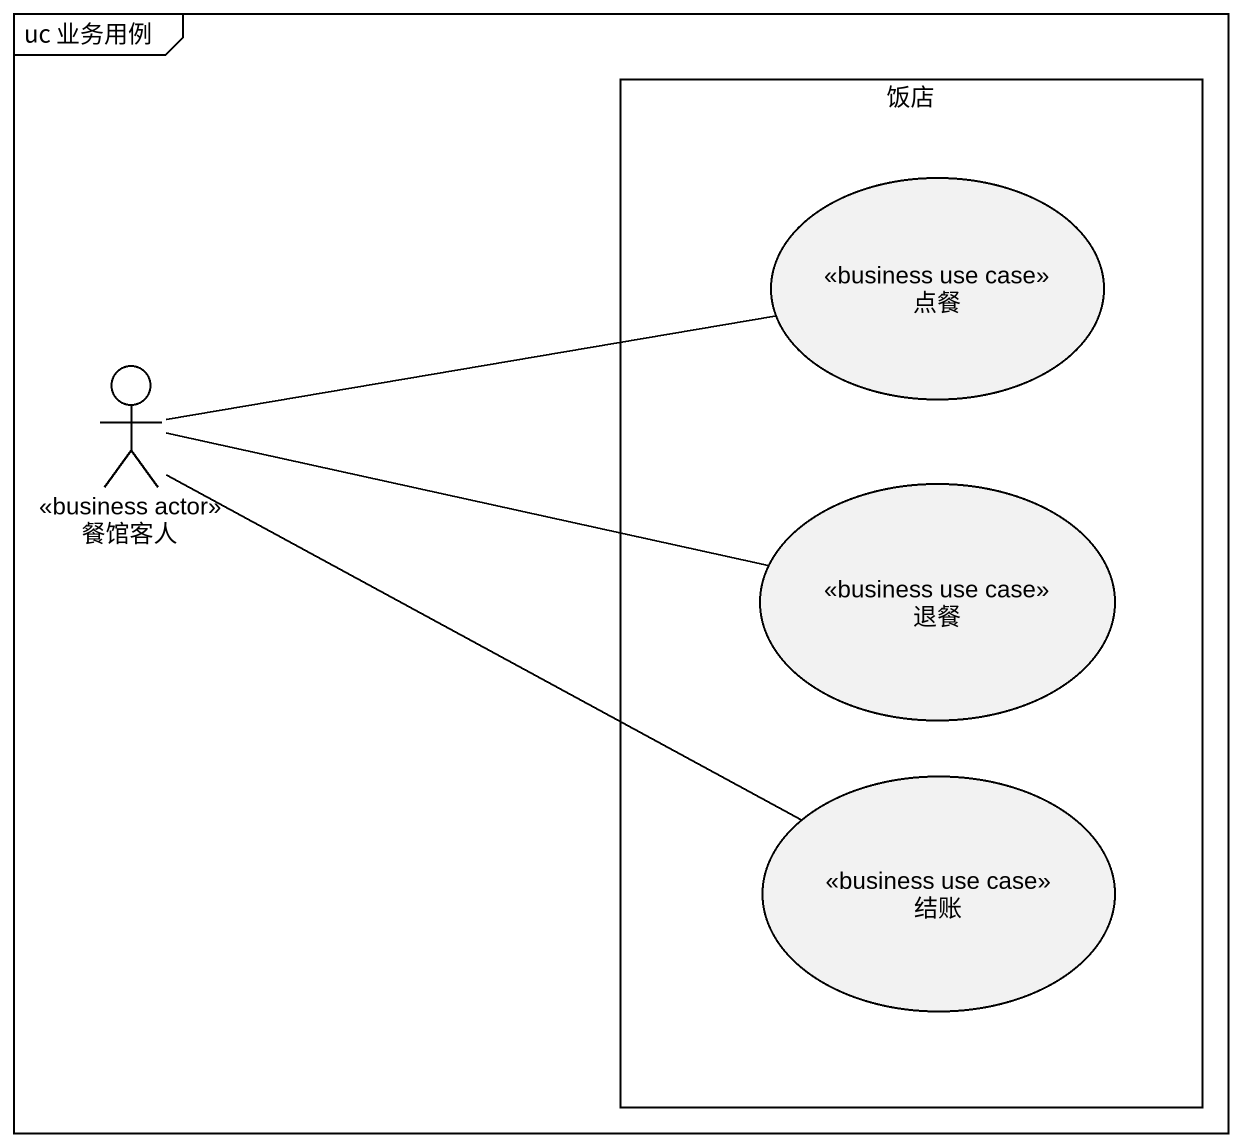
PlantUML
@startuml
mainframe uc 业务用例
rectangle 饭店 {
  usecase 点餐 <<business use case>>
  usecase 退餐 <<business use case>>
  usecase 结账 <<business use case>>
}
actor 餐馆客人 <<business actor>>
餐馆客人 -right- 点餐
餐馆客人 -right- 退餐
餐馆客人 -right- 结账
@enduml
